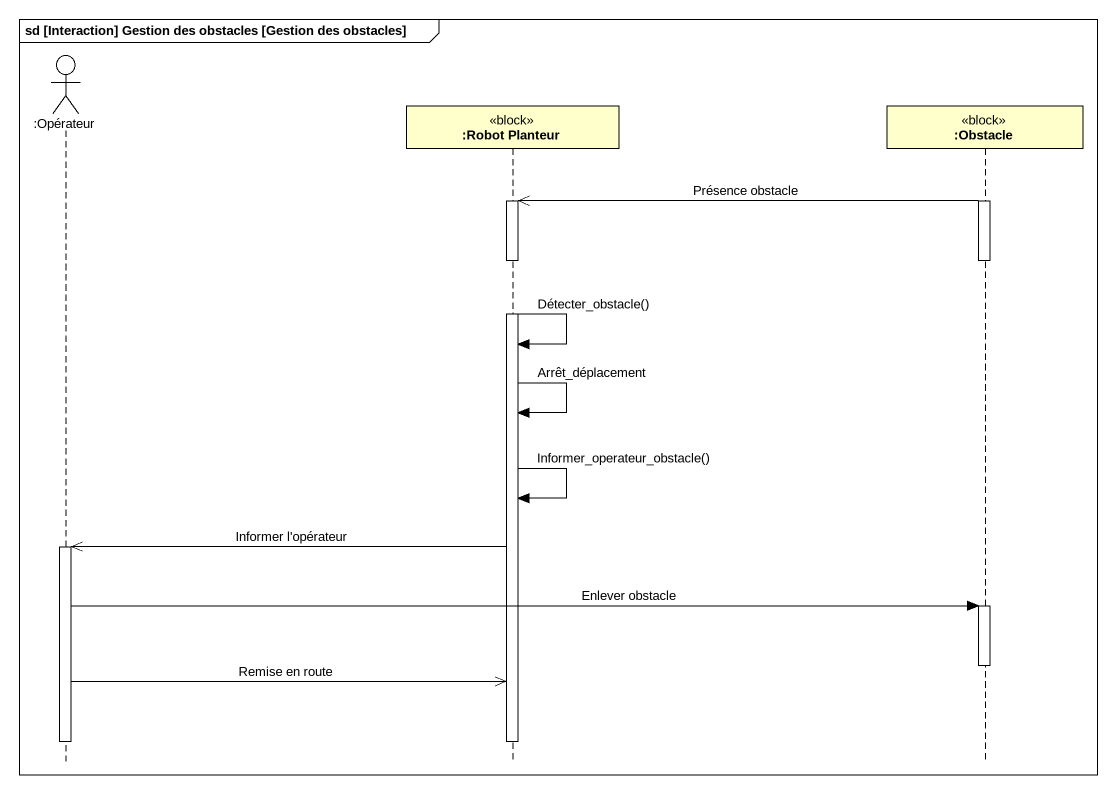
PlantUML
@startuml
mainframe sd [Interaction] Gestion des obstacles [Gestion des obstacles]
hide footbox
actor ":Opérateur" as Opérateur
participant ":Robot Planteur" as Robot_Planteur <<block>>
participant ":Obstacle" as Obstacle <<block>>

activate Obstacle
Obstacle ->> Robot_Planteur : Présence obstacle
activate Robot_Planteur
deactivate Obstacle
Robot_Planteur -> Robot_Planteur : Détecter_obstacle()
Robot_Planteur -> Robot_Planteur : Arrêt_déplacement
Robot_Planteur -> Robot_Planteur : Informer_operateur_obstacle()
Robot_Planteur ->> Opérateur : Informer l'opérateur
activate Opérateur
Opérateur -> Obstacle : Enlever obstacle
activate Obstacle
deactivate Obstacle
Opérateur ->> Robot_Planteur : Remise en route
deactivate Opérateur
deactivate Robot_Planteur
@enduml
